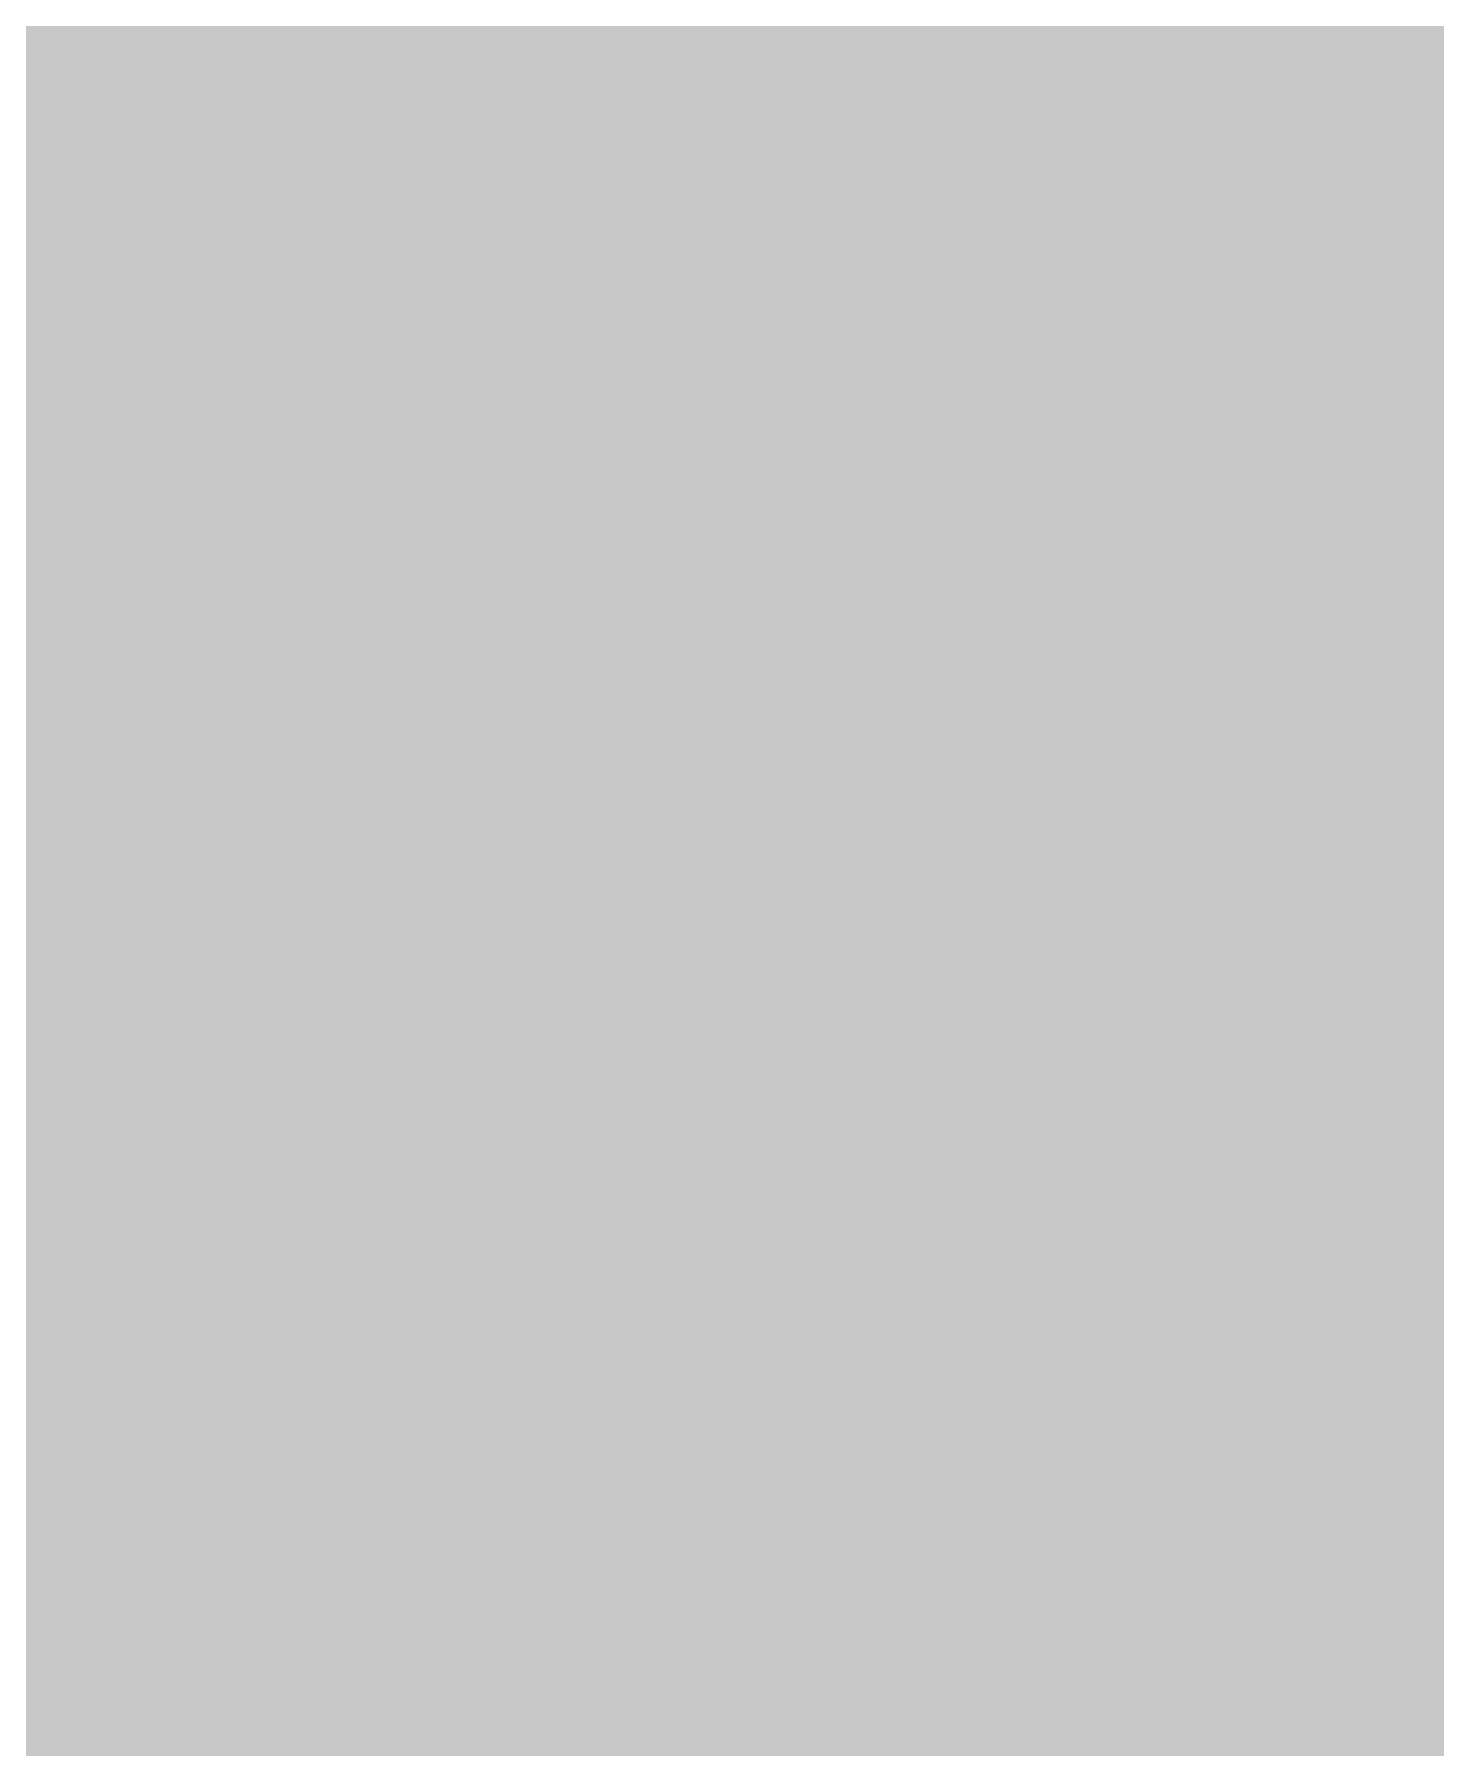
# Model space of a CAD drawing. Header units: inches. Extents: x -1551 to 2054, y 9767 to 12269.
# Drawn here: x 161.33 to 191.77, y 11008.26 to 11045.48 of the extents above; entities that cross this region are included whole.
import ezdxf

# ---------------------------------------------------------------- set-up
doc = ezdxf.new("R2010")
doc.units = ezdxf.units.IN
doc.header["$MEASUREMENT"] = 0
for name, color, linetype, lineweight in [('0-1', 7, 'Continuous', 5), ('0-2', 7, 'Continuous', 9), ('A-AREA-PATT-5', 153, 'Continuous', 9), ('A-DOOR-1', 7, 'Continuous', 9)]:
    doc.layers.add(name, color=color, linetype=linetype, lineweight=lineweight)

# ---------------------------------------------------------------- blocks, each defined once
blk = doc.blocks.new('Bayer Built Door - VISTAGRANDE FLUSH - 37-1_2__ x 81-3_4__ - 1ST FLOOR-V7-KEY PLAN - 1ST FLOOR')
at = {"layer": 'A-DOOR-1'}
blk.add_arc((17.562, 1.156), 35.125, 90, 180, dxfattribs=at)
blk = doc.blocks.new('CTR - 1st Phase - Shell_rvt-1-KEY PLAN - 1ST FLOOR')
at = {"layer": '0-2', "rotation": 269.9999999999988}
blk.add_blockref('Bayer Built Door - VISTAGRANDE FLUSH - 37-1_2__ x 81-3_4__ - 1ST FLOOR-V7-KEY PLAN - 1ST FLOOR', (-3827.636, 10991.789), dxfattribs=at)

msp = doc.modelspace()

# ---------------------------------------------------------------- hatches: boundary and pattern name
at = {"layer": 'A-AREA-PATT-5'}
h = msp.add_hatch(color=256, dxfattribs=at)
h.paths.add_polyline_path([(459.481, 10970.439), (423.481, 10970.439), (423.481, 10972.189), (459.481, 10972.189)], flags=0)
h.paths.add_polyline_path([(141.581, 10842.627), (477.481, 10842.627), (477.481, 10959.314), (459.481, 10959.314), (459.481, 10970.439), (461.418, 10970.439), (461.418, 10971.064), (463.106, 10971.064), (463.106, 11005.814), (461.418, 11005.814), (461.418, 11006.439), (459.481, 11006.439), (459.481, 11032.102), (477.481, 11032.102), (477.481, 11121.939), (141.581, 11121.939), (141.456, 11010.539), (141.581, 11010.414), (141.456, 11009.789), (138.768, 11009.789), (138.768, 10973.789), (141.581, 10973.789), (141.456, 10973.164), (141.581, 10973.039), (141.581, 10961.127), (162.393, 10961.127), (162.393, 10933.252), (141.581, 10933.252), (141.581, 10858.839)], flags=0)

# ---------------------------------------------------------------- block references
at = {"layer": '0-1'}
msp.add_blockref('CTR - 1st Phase - Shell_rvt-1-KEY PLAN - 1ST FLOOR', (3964.779, 0), dxfattribs=at)

doc.saveas('drawing.dxf')
